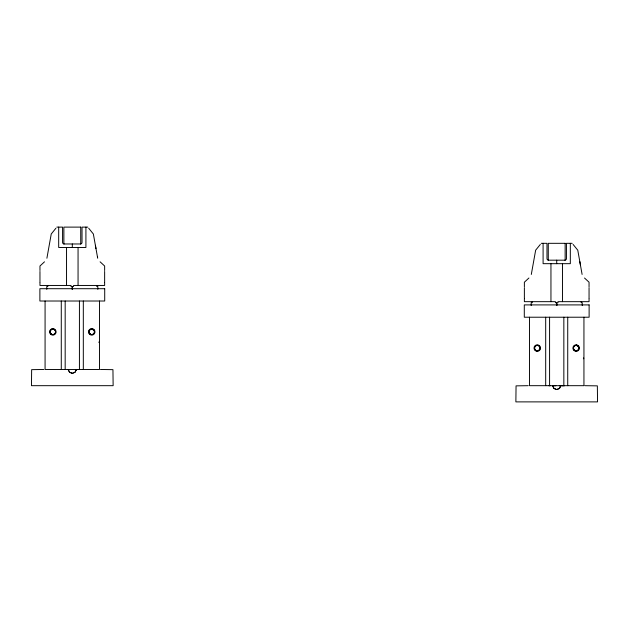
<?xml version="1.0" encoding="UTF-8"?>
<svg xmlns="http://www.w3.org/2000/svg" width="629" height="629" viewBox="0 0 629 629"><rect width="100%" height="100%" fill="white"/><g stroke="black" fill="none" stroke-linecap="round" stroke-linejoin="round"><path stroke-width="0.94" d="M46.9 258.236L51.24 233.996L55.902 228.241M531.308 274.441L535.649 250.2L540.311 244.445M100.097 261.813L104.642 266.012L104.642 270.549M584.514 278.018L589.051 282.217L589.051 286.753M76.408 369.593L76.172 369.923L76.596 369.498M39.965 270.549L39.965 266.012L44.502 261.813M524.374 286.753L524.374 282.217L528.91 278.018M51.366 329.517L51.814 329.289M92.785 334.463L93.234 334.235M535.774 345.722L536.222 345.494M577.194 350.668L577.642 350.439M561.005 385.711C560.14 386.568 561.233 385.239 559.275 385.742M56.822 227.116L62.578 227.116L62.578 242.417A1.557 1.557 0 0 0 64.134 243.973M87.777 227.116L82.022 227.116L82.022 242.417A1.557 1.557 0 0 1 80.465 243.973M541.231 243.321L546.986 243.321L546.986 258.621A1.557 1.557 0 0 0 548.543 260.178M572.186 243.321L566.438 243.321L566.438 258.621A1.557 1.557 0 0 1 564.881 260.178M43.833 369.475L31.647 369.655L31.466 385.679L113.134 385.679L112.945 369.655L100.451 369.475M83.177 369.475L45.076 369.475L45.076 301.016M528.242 385.679L516.055 385.86L515.874 401.884L597.55 401.884L597.353 385.86L584.868 385.679M545.838 385.679L583.94 385.679L583.94 317.22M548.889 385.742L550.218 385.742M552.687 385.742L555.871 385.742M563.254 385.742L564.535 385.742M578.271 346.005L576.156 345.117L578.476 346.736M93.863 329.8L91.748 328.912L94.067 330.532M577.194 345.494L577.642 345.722M535.774 350.439L536.222 350.668M92.785 329.289L93.234 329.517M51.366 334.235L51.814 334.463M68.097 369.538L69.552 372.219L72.304 373.359L75.048 372.219L76.164 369.962L75.048 372.219L72.304 373.359L69.552 372.219L68.341 369.75M552.6 385.805L553.96 388.431L556.712 389.563L559.464 388.423L560.573 386.167L559.464 388.423L556.712 389.563L553.96 388.431L552.749 385.954M573.105 244.445L577.776 250.2L582.108 274.441M88.697 228.241L93.359 233.996L97.699 258.236M583.374 358.373L583.657 358.821L583.657 357.932M98.965 342.168L99.248 342.616L99.248 341.728M579.796 261.491L580.386 264.793M95.388 245.286L95.978 248.581M97.479 256.97L97.566 257.465M589.051 287.634L589.051 298.421M589.051 298.861L589.051 301.668L557.994 301.668L557.994 302.698L556.956 302.698L556.956 305.545M582.242 305.545L582.242 302.698L581.204 302.698L581.204 301.668M570.322 243.321L570.322 263.677L543.094 263.677L543.094 243.321M567.728 317.22L567.728 385.679M563.843 317.22L563.843 385.679M562.468 263.677L562.468 301.668M556.712 260.178L556.712 263.677M556.461 305.545L556.461 302.698L555.431 302.698L555.431 301.668L524.374 301.668L524.374 298.861M550.949 263.677L550.949 301.668M549.581 317.22L549.581 385.679M545.689 317.22L545.689 385.679L529.484 385.679L529.484 317.22M532.22 301.668L532.22 302.698L531.183 302.698L531.183 305.545M524.374 287.634L524.374 298.421M104.642 271.429L104.642 282.217M104.642 282.649L104.642 285.456L73.585 285.456L73.585 286.494L72.547 286.494L72.547 289.332M99.524 301.016L99.524 369.475L83.319 369.475L83.319 301.016M97.825 289.332L97.825 286.494L96.787 286.494L96.787 285.456M85.914 227.116L85.914 247.472L58.686 247.472L58.686 227.116M79.427 301.016L79.427 369.475M78.059 247.472L78.059 285.456M72.304 243.973L72.304 247.472M72.052 289.332L72.052 286.494L71.014 286.494L71.014 285.456L39.965 285.456L39.965 282.649M66.54 247.472L66.54 285.456M65.172 301.016L65.172 369.475M61.28 301.016L61.28 369.475M47.812 285.456L47.812 286.494L46.774 286.494L46.774 289.332M39.965 271.429L39.965 282.217M78.68 369.475L77.068 369.475L78.68 369.475M563.089 385.679L561.485 385.679L563.089 385.679M80.724 227.116L63.875 227.116L63.875 243.973L80.724 243.973L80.724 227.116M565.141 243.321L548.284 243.321L548.284 260.178L565.141 260.178L565.141 243.321M104.713 288.703L39.886 288.703L39.886 301.016L104.713 301.016L104.713 288.703M589.121 304.908L524.295 304.908L524.295 317.22L589.121 317.22L589.121 304.908M51.13 333.928A2.681 2.681 0 0 0 55.494 332.34A2.681 2.681 0 0 0 51.94 329.352A2.681 2.681 0 0 0 51.13 333.928M50.847 334.424A3.239 3.239 0 0 0 56.06 332.332A3.239 3.239 0 0 0 51.649 328.865A3.239 3.239 0 0 0 50.847 334.424M51.177 334.101A2.791 2.791 0 0 0 55.619 332.206A2.791 2.791 0 0 0 51.759 329.305A2.791 2.791 0 0 0 51.177 334.101M90.073 334.101A2.791 2.791 0 0 0 94.515 332.206A2.791 2.791 0 0 0 90.655 329.305A2.791 2.791 0 0 0 90.073 334.101M89.743 334.424A3.239 3.239 0 0 0 94.955 332.332A3.239 3.239 0 0 0 90.545 328.865A3.239 3.239 0 0 0 89.743 334.424M90.026 333.928A2.681 2.681 0 0 0 94.389 332.34A2.681 2.681 0 0 0 90.828 329.352A2.681 2.681 0 0 0 90.026 333.928M535.538 350.133A2.681 2.681 0 0 0 539.902 348.545A2.681 2.681 0 0 0 536.348 345.565A2.681 2.681 0 0 0 535.538 350.133M535.263 350.628A3.239 3.239 0 0 0 540.468 348.537A3.239 3.239 0 0 0 536.057 345.069A3.239 3.239 0 0 0 535.263 350.628M535.586 350.306A2.791 2.791 0 0 0 540.028 348.419A2.791 2.791 0 0 0 536.167 345.518A2.791 2.791 0 0 0 535.586 350.306M574.481 350.306A2.791 2.791 0 0 0 578.924 348.419A2.791 2.791 0 0 0 575.063 345.518A2.791 2.791 0 0 0 574.481 350.306M574.151 350.628A3.239 3.239 0 0 0 579.364 348.537A3.239 3.239 0 0 0 574.953 345.069A3.239 3.239 0 0 0 574.151 350.628M574.434 350.133A2.681 2.681 0 0 0 578.798 348.545A2.681 2.681 0 0 0 575.244 345.565A2.681 2.681 0 0 0 574.434 350.133"/></g></svg>
